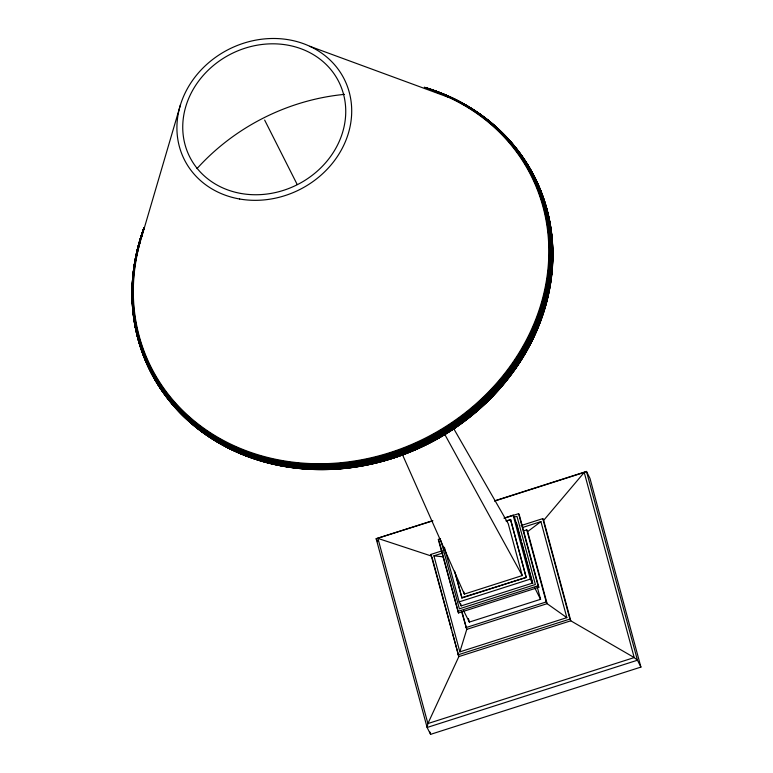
<?xml version="1.0" encoding="UTF-8"?>
<svg xmlns="http://www.w3.org/2000/svg" width="773" height="773" viewBox="0 0 773 773"><rect width="100%" height="100%" fill="white"/><g stroke="black" fill="none" stroke-linecap="round" stroke-linejoin="round"><path stroke-width="1.16" d="M141.749 236.693L180.467 104.819M522.712 527.437L540.926 521.62L566.841 617.646L459.838 651.871L466.776 629.367L462.38 613.086M640.914 667.089L637.454 660.219L634.208 657.572L570.774 620.806L543.661 520.364L584.224 472.419L586.494 471.453L589.963 478.323L640.914 667.089L430.59 734.35L427.121 727.48L376.161 538.723L432.484 520.712M566.841 617.646L547.11 603.674L527.65 531.582L540.926 521.62M494.546 500.865L586.494 471.453L637.454 660.219L427.121 727.48L427.894 723.557L458.853 656.596L452.311 632.353M432.928 520.809L376.161 538.723L377.649 541.66M494.826 501.01L584.224 472.419L634.208 657.572L427.894 723.557L377.92 538.404L431.74 556.154L430.87 554.425L442.282 550.772M503.928 518.132L513.117 515.195L515.147 519.214L532.404 583.132L461.181 605.906L459.143 601.887L444.407 547.265M440.562 538.626L438.262 539.361L458.486 612.95L538.82 587.267L519.359 515.166L518.596 513.668L504.827 518.074M513.562 517.388L516.963 516.296L535.38 584.514L459.365 608.824L440.948 540.607M505.9 520.876L510.644 519.727L526.22 577.421L461.935 597.983L454.611 571.121M507.204 520.828L510.644 519.727M521.079 525.572L542.781 518.625L543.661 520.364M459.838 651.871L433.914 555.835L443.026 552.927M523.331 530.945L526.771 529.843L527.65 531.582M401.776 453.104L464.351 594.089L522.248 575.576L508.228 523.611L453.075 427.517M461.771 597.664L526.22 577.421M459.143 601.887L530.365 579.103L532.404 583.132M457.722 611.453L538.056 585.76L538.82 587.267M463.529 610.554L469.356 622.081L540.569 599.307L537.119 586.523M465.897 627.628L546.231 601.945L547.11 603.674L466.776 629.367L461.5 611.356M457.974 654.857L569.894 619.067L570.774 620.806L458.853 656.596L430.87 554.425M433.914 555.835L442.852 556.792M309.828 46.303L449.268 97.582M444.562 434.02L522.248 575.576M534.742 587.78L540.569 599.307M264.637 120.057L297.18 184.476M542.781 518.625L569.894 619.067M526.771 529.843L546.231 601.945M518.596 513.668L538.056 585.76M516.528 523.041L521.234 540.472M521.862 542.791L532.839 583.47M513.117 515.195L530.365 579.103M510.489 519.408L526.065 577.102M463.732 591.78L464.351 594.089M468.409 618.603L469.356 622.081M455.394 573.75L461.935 597.983M460.553 603.587L461.181 605.906M439.025 540.858L458.486 612.95M432.059 557.314L451.683 630.043M429.952 732.021L430.59 734.35M547.255 213.174A214.208 188.071 -26.8 0 1 547.815 215.454M548.608 218.885A214.208 188.071 -26.8 0 1 549.323 222.353M549.97 225.851A214.208 188.071 -26.8 0 1 550.55 229.378M550.888 231.736A214.208 188.071 -26.8 0 1 551.352 235.292M551.729 238.857A214.208 188.071 -26.8 0 1 552.038 242.432M552.27 246.017A214.208 188.071 -26.8 0 1 552.386 248.413M552.502 251.998A214.208 188.071 -26.8 0 1 552.54 255.583M552.482 260.356A214.208 188.071 -26.8 0 1 418.734 448.321A214.208 188.071 -26.8 0 1 191.946 423.449M174.804 406.269A214.208 188.071 -26.8 0 1 162.359 389.95M161.045 387.949A214.208 188.071 -26.8 0 1 159.769 385.949M537.486 184.158A214.749 188.544 -26.8 0 1 538.965 187.481M539.912 189.714A214.749 188.544 -26.8 0 1 541.264 193.076M542.124 195.337A214.749 188.544 -26.8 0 1 426.686 444.427A214.749 188.544 -26.8 0 1 159.045 385.698M156.561 381.62A214.749 188.544 -26.8 0 1 155.354 379.543M154.185 377.446A214.749 188.544 -26.8 0 1 152.474 374.258M151.373 372.113A214.749 188.544 -26.8 0 1 148.242 365.561M147.266 363.349A214.749 188.544 -26.8 0 1 145.865 359.996M140.638 345.193A214.749 188.544 -26.8 0 1 139.633 341.743M519.195 153.527A214.749 188.544 -26.8 0 1 520.606 155.431M523.331 159.267A214.749 188.544 -26.8 0 1 524.645 161.209M527.814 166.137A214.749 188.544 -26.8 0 1 530.278 170.244M531.466 172.331A214.749 188.544 -26.8 0 1 536.452 181.964M494.894 126.733A215.107 188.854 -26.8 0 1 442.291 435.605A215.107 188.854 -26.8 0 1 138.116 337.878M137.275 334.448A215.107 188.854 -26.8 0 1 136.763 332.148M134.802 321.616A215.107 188.854 -26.8 0 1 134.463 319.249M133.304 308.504A215.107 188.854 -26.8 0 1 133.14 306.098M494.73 126.057A215.261 188.999 -26.8 0 1 439.779 436.503A215.261 188.999 -26.8 0 1 136.57 332.786M136.067 330.467A215.261 188.999 -26.8 0 1 132.425 289.952M132.55 286.445A215.261 188.999 -26.8 0 1 139.855 242.683A215.271 189.008 -26.8 0 0 132.521 286.406M495.599 126.801A215.271 189.008 -26.8 0 1 417.662 447.78A215.271 189.008 -26.8 0 1 132.396 289.923M430.725 89.542A215.213 188.96 -26.8 0 1 536.027 329.636A215.213 188.96 -26.8 0 1 268.444 461.954A215.213 188.96 -26.8 0 1 142.773 231.929M424.783 87.523A215.097 188.854 -26.8 0 1 536.897 326.66A215.097 188.854 -26.8 0 1 268.009 461.462A215.097 188.854 -26.8 0 1 143.904 228.335M424.561 87.368A214.923 188.699 -26.8 0 1 536.549 326.39A214.923 188.699 -26.8 0 1 267.758 460.969A214.923 188.699 -26.8 0 1 143.991 227.842M424.319 87.272A214.701 188.496 -26.8 0 1 536.191 326.032A214.701 188.496 -26.8 0 1 267.68 460.466A214.701 188.496 -26.8 0 1 144.049 227.591M427.508 88.286A214.411 188.254 -26.8 0 1 535.158 327.163A214.411 188.254 -26.8 0 1 268.018 460.022A214.411 188.254 -26.8 0 1 143.353 229.6M427.227 88.296A214.073 187.955 -26.8 0 1 534.558 327.163A214.073 187.955 -26.8 0 1 267.216 459.259A214.073 187.955 -26.8 0 1 143.923 228.267M429.208 89.098A213.686 187.617 -26.8 0 1 533.428 328.274A213.686 187.617 -26.8 0 1 266.434 458.447A213.686 187.617 -26.8 0 1 144.145 228.083M433.392 90.76A213.251 187.23 -26.8 0 1 532.249 329.385A213.251 187.23 -26.8 0 1 267.989 458.205A213.251 187.23 -26.8 0 1 142.86 232.383M444.948 95.639A212.778 186.815 -26.8 0 1 528.307 336.187A212.778 186.815 -26.8 0 1 265.361 456.862A212.778 186.815 -26.8 0 1 142.454 234.461M434.948 91.62A212.778 186.815 -26.8 0 1 440.552 93.784M551.999 262.047A213.503 187.453 -26.8 0 1 551.903 264.366M549.883 284.358A213.503 187.453 -26.8 0 1 549.497 286.725M549.072 289.083A213.503 187.453 -26.8 0 1 548.627 291.44M548.144 293.788A213.503 187.453 -26.8 0 1 547.642 296.136M547.1 298.484A213.503 187.453 -26.8 0 1 546.53 300.813M545.941 303.142A213.503 187.453 -26.8 0 1 545.313 305.461M544.656 307.77A213.503 187.453 -26.8 0 1 543.979 310.07M543.632 311.21A213.503 187.453 -26.8 0 1 338.593 468.825M336.187 468.989A213.503 187.453 -26.8 0 1 321.703 469.443M319.278 469.433A213.503 187.453 -26.8 0 1 306.021 468.882M302.427 468.593A213.503 187.453 -26.8 0 1 289.45 467.037M284.822 466.283A213.503 187.453 -26.8 0 1 236.103 451.287M229.6 448.166A213.503 187.453 -26.8 0 1 226.373 446.494M222.102 444.156A213.503 187.453 -26.8 0 1 219.996 442.948M215.831 440.455A213.503 187.453 -26.8 0 1 212.759 438.513M202.855 431.634A213.503 187.453 -26.8 0 1 200.004 429.459M529.457 344.574A212.643 186.699 -26.8 0 1 527.756 347.782M521.089 359.271A212.643 186.699 -26.8 0 1 508.837 376.944M507.349 378.857A212.643 186.699 -26.8 0 1 505.842 380.76M503.542 383.582A212.643 186.699 -26.8 0 1 501.977 385.447M500.392 387.292A212.643 186.699 -26.8 0 1 498.788 389.119M491.348 397.138A212.643 186.699 -26.8 0 1 482.767 405.496M477.424 410.289A212.643 186.699 -26.8 0 1 463.327 421.652M461.375 423.092A212.643 186.699 -26.8 0 1 445.335 433.827M443.287 435.073A212.643 186.699 -26.8 0 1 441.219 436.291M439.141 437.489A212.643 186.699 -26.8 0 1 390.442 458.66M388.152 459.355A212.643 186.699 -26.8 0 1 378.896 461.906M376.557 462.496A212.643 186.699 -26.8 0 1 370.682 463.848M364.779 465.046A212.643 186.699 -26.8 0 1 358.865 466.09M356.498 466.467A212.643 186.699 -26.8 0 1 347.038 467.713M344.69 467.965A212.643 186.699 -26.8 0 1 338.825 468.477M336.439 468.641A212.643 186.699 -26.8 0 1 329.23 468.989M318.389 469.066A212.643 186.699 -26.8 0 1 313.577 468.931M302.813 468.245A212.643 186.699 -26.8 0 1 296.9 467.636M285.276 465.945A212.643 186.699 -26.8 0 1 281.681 465.288M196.989 168.62A204.082 179.181 -26.8 0 1 344.468 94.374M458.447 101.611A215.261 188.999 -26.8 0 0 453.094 98.973A215.271 189.008 -26.8 0 1 458.428 101.572M492.961 124.55A215.261 188.999 -26.8 0 0 460.573 102.712A215.271 189.008 -26.8 0 1 492.952 124.511M239.659 199.009A89.504 78.585 -26.8 0 0 349.251 92.248A89.504 78.585 -26.8 0 0 204.024 66.971A89.504 78.585 -26.8 0 0 239.659 199.009M241.253 193.511A83.465 73.28 -26.8 0 0 343.454 93.948A83.465 73.28 -26.8 0 0 208.024 70.382A83.465 73.28 -26.8 0 0 241.253 193.511"/></g></svg>
